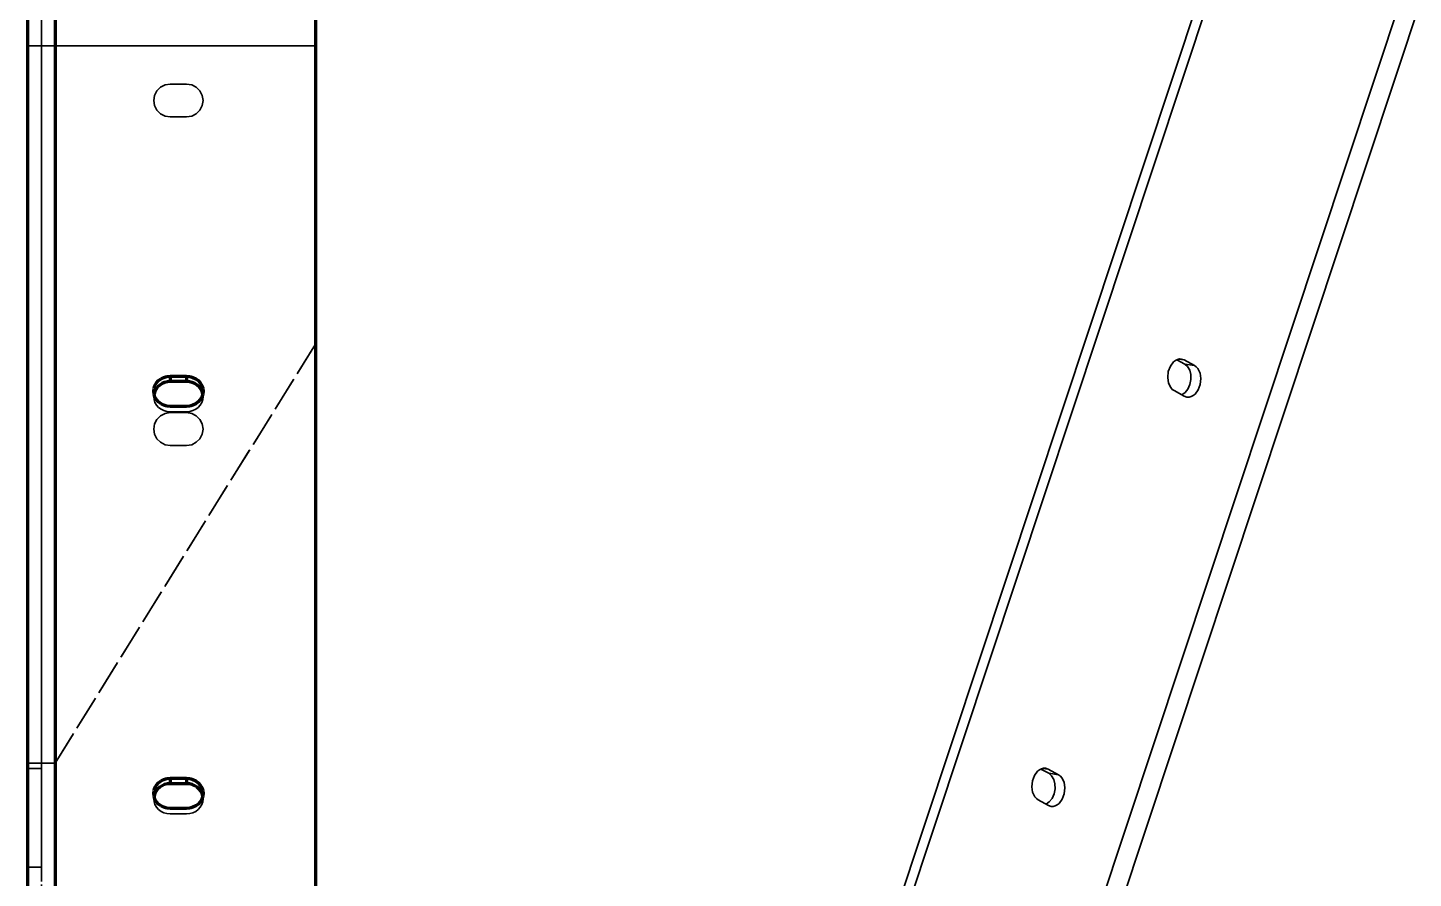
# Model space of a CAD drawing. Header units: millimetres. Extents: x 0 to 420, y 0 to 297.
# Drawn here: x 227.2 to 277.7, y 175.6 to 206.7 of the extents above; entities that cross this region are included whole.
import ezdxf

# ---------------------------------------------------------------- set-up
doc = ezdxf.new("R2010")
doc.units = ezdxf.units.MM
doc.linetypes.add('DASHED', pattern=[1.524, 1.27, -0.254])

msp = doc.modelspace()

# ---------------------------------------------------------------- linework, layer by layer
at = {"color": 1, "lineweight": 70}
for p, q in [((228.162, 256.397), (228.162, 169.397)), ((237.662, 256.644), (237.662, 168.782)), ((227.162, 169), (227.162, 256)), ((231.807, 193.59), (231.863, 193.685)), ((231.863, 193.685), (231.937, 193.769)), ((231.937, 193.769), (232.028, 193.837)), ((232.028, 193.837), (232.132, 193.888)), ((232.157, 193.699), (232.063, 193.658)), ((232.132, 193.888), (232.245, 193.919)), ((232.258, 193.723), (232.157, 193.699)), ((232.245, 193.919), (232.362, 193.93)), ((232.362, 193.731), (232.258, 193.723)), ((232.362, 193.93), (232.962, 193.93)), ((232.362, 193.93), (232.362, 193.731)), ((232.962, 193.731), (232.362, 193.731)), ((232.962, 193.93), (233.079, 193.919)), ((232.962, 193.93), (232.962, 193.731)), ((233.065, 193.723), (232.962, 193.731)), ((233.166, 193.699), (233.065, 193.723)), ((233.079, 193.919), (233.191, 193.888)), ((233.26, 193.658), (233.166, 193.699)), ((233.191, 193.888), (233.295, 193.837)), ((233.295, 193.837), (233.386, 193.769)), ((233.386, 193.769), (233.461, 193.685)), ((233.461, 193.685), (233.516, 193.59)), ((231.762, 193.379), (231.773, 193.487)), ((231.773, 193.272), (231.762, 193.379)), ((231.799, 193.372), (231.772, 193.28)), ((231.773, 193.487), (231.807, 193.59)), ((231.807, 193.169), (231.773, 193.272)), ((231.844, 193.459), (231.799, 193.372)), ((231.904, 193.537), (231.844, 193.459)), ((231.978, 193.604), (231.904, 193.537)), ((232.063, 193.658), (231.978, 193.604)), ((233.346, 193.604), (233.26, 193.658)), ((233.42, 193.537), (233.346, 193.604)), ((233.48, 193.459), (233.42, 193.537)), ((233.524, 193.372), (233.48, 193.459)), ((233.516, 193.59), (233.55, 193.487)), ((233.55, 193.272), (233.516, 193.169)), ((233.552, 193.28), (233.524, 193.372)), ((233.55, 193.487), (233.562, 193.379)), ((233.562, 193.379), (233.55, 193.272)), ((231.863, 193.073), (231.807, 193.169)), ((231.937, 192.99), (231.863, 193.073)), ((232.028, 192.921), (231.937, 192.99)), ((232.132, 192.871), (232.028, 192.921)), ((232.245, 192.839), (232.132, 192.871)), ((232.362, 192.829), (232.245, 192.839)), ((232.962, 192.829), (232.362, 192.829)), ((233.079, 192.839), (232.962, 192.829)), ((233.191, 192.871), (233.079, 192.839)), ((233.295, 192.921), (233.191, 192.871)), ((233.386, 192.99), (233.295, 192.921)), ((233.461, 193.073), (233.386, 192.99)), ((233.516, 193.169), (233.461, 193.073)), ((231.863, 179), (231.937, 179.084)), ((231.937, 179.084), (232.028, 179.152)), ((232.028, 179.152), (232.132, 179.203)), ((232.132, 179.203), (232.245, 179.235)), ((232.258, 179.038), (232.157, 179.014)), ((232.245, 179.235), (232.362, 179.245)), ((232.362, 179.047), (232.258, 179.038)), ((232.362, 179.245), (232.962, 179.245)), ((232.362, 179.245), (232.362, 179.047)), ((232.962, 179.047), (232.362, 179.047)), ((232.962, 179.245), (233.079, 179.235)), ((232.962, 179.245), (232.962, 179.047)), ((233.065, 179.038), (232.962, 179.047)), ((233.166, 179.014), (233.065, 179.038)), ((233.079, 179.235), (233.191, 179.203)), ((233.191, 179.203), (233.295, 179.152)), ((233.295, 179.152), (233.386, 179.084)), ((233.386, 179.084), (233.461, 179)), ((231.762, 178.694), (231.773, 178.802)), ((231.773, 178.587), (231.762, 178.694)), ((231.799, 178.687), (231.772, 178.595)), ((231.773, 178.802), (231.807, 178.905)), ((231.807, 178.484), (231.773, 178.587)), ((231.844, 178.774), (231.799, 178.687)), ((231.807, 178.905), (231.863, 179)), ((231.904, 178.852), (231.844, 178.774)), ((231.978, 178.919), (231.904, 178.852)), ((232.063, 178.973), (231.978, 178.919)), ((232.157, 179.014), (232.063, 178.973)), ((233.26, 178.973), (233.166, 179.014)), ((233.346, 178.919), (233.26, 178.973)), ((233.42, 178.852), (233.346, 178.919)), ((233.48, 178.774), (233.42, 178.852)), ((233.461, 179), (233.516, 178.905)), ((233.524, 178.687), (233.48, 178.774)), ((233.516, 178.905), (233.55, 178.802)), ((233.55, 178.587), (233.516, 178.484)), ((233.552, 178.595), (233.524, 178.687)), ((233.55, 178.802), (233.562, 178.694)), ((233.562, 178.694), (233.55, 178.587)), ((231.863, 178.388), (231.807, 178.484)), ((231.937, 178.305), (231.863, 178.388)), ((232.028, 178.237), (231.937, 178.305)), ((232.132, 178.186), (232.028, 178.237)), ((232.245, 178.154), (232.132, 178.186)), ((232.362, 178.144), (232.245, 178.154)), ((232.962, 178.144), (232.362, 178.144)), ((233.079, 178.154), (232.962, 178.144)), ((233.191, 178.186), (233.079, 178.154)), ((233.295, 178.237), (233.191, 178.186)), ((233.386, 178.305), (233.295, 178.237)), ((233.461, 178.388), (233.386, 178.305)), ((233.516, 178.484), (233.461, 178.388))]:
    msp.add_line(p, q, dxfattribs=at)
at = {"color": 5, "linetype": 'DASHED', "lineweight": 35}
for p, q in [((237.662, 256.445), (237.662, 168.584)), ((227.662, 256), (227.662, 169)), ((227.162, 176), (227.162, 249)), ((227.162, 249), (227.162, 176)), ((227.662, 176), (227.662, 249)), ((227.662, 249), (227.662, 176)), ((227.162, 208.6), (227.162, 206)), ((227.662, 206), (227.662, 208.6)), ((227.162, 206), (227.662, 206)), ((227.162, 206), (227.168, 206)), ((227.162, 206), (227.162, 179.8)), ((227.168, 206), (227.187, 206)), ((227.187, 206), (227.218, 206)), ((227.218, 206), (227.261, 206)), ((227.261, 206), (227.315, 206)), ((227.315, 206), (227.38, 206)), ((227.38, 206), (227.455, 206)), ((227.455, 206), (227.538, 206)), ((227.538, 206), (227.63, 206)), ((227.63, 206), (227.728, 206)), ((227.665, 206), (227.662, 206)), ((227.662, 179.8), (227.662, 206)), ((227.674, 206), (227.665, 206)), ((227.69, 206), (227.674, 206)), ((227.711, 206), (227.69, 206)), ((227.738, 206), (227.711, 206)), ((227.728, 206), (227.831, 206)), ((227.771, 206), (227.738, 206)), ((227.808, 206), (227.771, 206)), ((227.85, 206), (227.808, 206)), ((227.831, 206), (227.939, 206)), ((227.896, 206), (227.85, 206)), ((227.945, 206), (227.896, 206)), ((227.939, 206), (228.05, 206)), ((227.997, 206), (227.945, 206)), ((228.05, 206), (227.997, 206)), ((228.05, 206), (228.162, 206)), ((228.106, 206), (228.05, 206)), ((228.162, 206), (228.106, 206)), ((228.162, 206), (237.662, 206)), ((237.662, 206), (228.162, 206)), ((237.662, 195.1), (237.662, 206)), ((237.662, 195.1), (237.662, 206)), ((227.162, 205.546), (227.162, 205.55)), ((227.162, 205.55), (227.162, 205.534)), ((227.162, 205.546), (227.162, 205.55)), ((227.162, 205.55), (227.162, 205.534)), ((227.162, 205.534), (227.162, 205.546)), ((227.162, 205.534), (227.162, 205.546)), ((227.162, 205.514), (227.162, 205.534)), ((227.162, 205.534), (227.162, 205.486)), ((227.162, 205.514), (227.162, 205.534)), ((227.162, 205.534), (227.162, 205.486)), ((227.162, 205.486), (227.162, 205.514)), ((227.162, 205.486), (227.162, 205.514)), ((227.162, 205.45), (227.162, 205.486)), ((227.162, 205.486), (227.162, 205.408)), ((227.162, 205.45), (227.162, 205.486)), ((227.162, 205.486), (227.162, 205.408)), ((227.162, 205.408), (227.162, 205.45)), ((227.162, 205.408), (227.162, 205.45)), ((227.162, 205.36), (227.162, 205.408)), ((227.162, 205.408), (227.162, 205.305)), ((227.162, 205.36), (227.162, 205.408)), ((227.162, 205.408), (227.162, 205.305)), ((227.162, 205.305), (227.162, 205.36)), ((227.162, 205.305), (227.162, 205.36)), ((227.662, 205.534), (227.662, 205.55)), ((227.662, 205.55), (227.662, 205.546)), ((227.662, 205.534), (227.662, 205.55)), ((227.662, 205.55), (227.662, 205.546)), ((227.662, 205.546), (227.662, 205.534)), ((227.662, 205.546), (227.662, 205.534)), ((227.662, 205.486), (227.662, 205.534)), ((227.662, 205.534), (227.662, 205.514)), ((227.662, 205.486), (227.662, 205.534)), ((227.662, 205.534), (227.662, 205.514)), ((227.662, 205.514), (227.662, 205.486)), ((227.662, 205.514), (227.662, 205.486)), ((227.662, 205.408), (227.662, 205.486)), ((227.662, 205.486), (227.662, 205.45)), ((227.662, 205.408), (227.662, 205.486)), ((227.662, 205.486), (227.662, 205.45)), ((227.662, 205.45), (227.662, 205.408)), ((227.662, 205.45), (227.662, 205.408)), ((227.662, 205.305), (227.662, 205.408)), ((227.662, 205.408), (227.662, 205.36)), ((227.662, 205.305), (227.662, 205.408)), ((227.662, 205.408), (227.662, 205.36)), ((227.662, 205.36), (227.662, 205.305)), ((227.662, 205.36), (227.662, 205.305)), ((227.162, 205.246), (227.162, 205.305)), ((227.162, 205.305), (227.162, 205.182)), ((227.162, 205.246), (227.162, 205.305)), ((227.162, 205.305), (227.162, 205.182)), ((227.162, 205.182), (227.162, 205.246)), ((227.162, 205.182), (227.162, 205.246)), ((227.162, 205.115), (227.162, 205.182)), ((227.162, 205.182), (227.162, 205.045)), ((227.162, 205.115), (227.162, 205.182)), ((227.162, 205.182), (227.162, 205.045)), ((227.162, 205.045), (227.162, 205.115)), ((227.162, 205.045), (227.162, 205.115)), ((227.162, 204.973), (227.162, 205.045)), ((227.162, 205.045), (227.162, 204.9)), ((227.162, 204.973), (227.162, 205.045)), ((227.162, 205.045), (227.162, 204.9)), ((227.162, 204.9), (227.162, 204.973)), ((227.162, 204.9), (227.162, 204.973)), ((227.162, 204.9), (227.162, 204.755)), ((227.162, 204.827), (227.162, 204.9)), ((227.162, 204.9), (227.162, 204.755)), ((227.162, 204.827), (227.162, 204.9)), ((227.162, 204.755), (227.162, 204.827)), ((227.162, 204.755), (227.162, 204.827)), ((227.662, 205.182), (227.662, 205.305)), ((227.662, 205.305), (227.662, 205.246)), ((227.662, 205.182), (227.662, 205.305)), ((227.662, 205.305), (227.662, 205.246)), ((227.662, 205.246), (227.662, 205.182)), ((227.662, 205.246), (227.662, 205.182)), ((227.662, 205.045), (227.662, 205.182)), ((227.662, 205.182), (227.662, 205.115)), ((227.662, 205.045), (227.662, 205.182)), ((227.662, 205.182), (227.662, 205.115)), ((227.662, 205.115), (227.662, 205.045)), ((227.662, 205.115), (227.662, 205.045)), ((227.662, 204.9), (227.662, 205.045)), ((227.662, 205.045), (227.662, 204.973)), ((227.662, 204.9), (227.662, 205.045)), ((227.662, 205.045), (227.662, 204.973)), ((227.662, 204.973), (227.662, 204.9)), ((227.662, 204.973), (227.662, 204.9)), ((227.662, 204.9), (227.662, 204.827)), ((227.662, 204.755), (227.662, 204.9)), ((227.662, 204.9), (227.662, 204.827)), ((227.662, 204.755), (227.662, 204.9)), ((227.662, 204.827), (227.662, 204.755)), ((227.662, 204.827), (227.662, 204.755)), ((227.162, 204.755), (227.162, 204.618)), ((227.162, 204.685), (227.162, 204.755)), ((227.162, 204.755), (227.162, 204.618)), ((227.162, 204.685), (227.162, 204.755)), ((227.162, 204.618), (227.162, 204.685)), ((227.162, 204.618), (227.162, 204.685)), ((227.162, 204.618), (227.162, 204.495)), ((227.162, 204.554), (227.162, 204.618)), ((227.162, 204.618), (227.162, 204.495)), ((227.162, 204.554), (227.162, 204.618)), ((227.162, 204.495), (227.162, 204.554)), ((227.162, 204.495), (227.162, 204.554)), ((227.162, 204.495), (227.162, 204.392)), ((227.162, 204.44), (227.162, 204.495)), ((227.162, 204.495), (227.162, 204.392)), ((227.162, 204.44), (227.162, 204.495)), ((227.162, 204.392), (227.162, 204.44)), ((227.162, 204.392), (227.162, 204.44)), ((227.162, 204.392), (227.162, 204.314)), ((227.162, 204.35), (227.162, 204.392)), ((227.162, 204.392), (227.162, 204.314)), ((227.162, 204.35), (227.162, 204.392)), ((227.162, 204.314), (227.162, 204.35)), ((227.162, 204.314), (227.162, 204.35)), ((227.162, 204.314), (227.162, 204.266)), ((227.162, 204.286), (227.162, 204.314)), ((227.162, 204.314), (227.162, 204.266)), ((227.162, 204.286), (227.162, 204.314)), ((227.662, 204.755), (227.662, 204.685)), ((227.662, 204.618), (227.662, 204.755)), ((227.662, 204.755), (227.662, 204.685)), ((227.662, 204.618), (227.662, 204.755)), ((227.662, 204.685), (227.662, 204.618)), ((227.662, 204.685), (227.662, 204.618)), ((227.662, 204.618), (227.662, 204.554)), ((227.662, 204.495), (227.662, 204.618)), ((227.662, 204.618), (227.662, 204.554)), ((227.662, 204.495), (227.662, 204.618)), ((227.662, 204.554), (227.662, 204.495)), ((227.662, 204.554), (227.662, 204.495)), ((227.662, 204.495), (227.662, 204.44)), ((227.662, 204.392), (227.662, 204.495)), ((227.662, 204.495), (227.662, 204.44)), ((227.662, 204.392), (227.662, 204.495)), ((227.662, 204.44), (227.662, 204.392)), ((227.662, 204.44), (227.662, 204.392)), ((227.662, 204.392), (227.662, 204.35)), ((227.662, 204.314), (227.662, 204.392)), ((227.662, 204.392), (227.662, 204.35)), ((227.662, 204.314), (227.662, 204.392)), ((227.662, 204.35), (227.662, 204.314)), ((227.662, 204.35), (227.662, 204.314)), ((227.662, 204.314), (227.662, 204.286)), ((227.662, 204.266), (227.662, 204.314)), ((227.662, 204.314), (227.662, 204.286)), ((227.662, 204.266), (227.662, 204.314)), ((231.791, 204.185), (231.876, 204.353)), ((231.876, 204.353), (231.791, 204.185)), ((231.876, 204.353), (232.009, 204.485)), ((232.009, 204.485), (231.876, 204.353)), ((232.009, 204.485), (232.176, 204.571)), ((232.176, 204.571), (232.009, 204.485)), ((232.176, 204.571), (232.362, 204.6)), ((232.362, 204.6), (232.176, 204.571)), ((232.962, 204.6), (232.362, 204.6)), ((232.362, 204.6), (232.962, 204.6)), ((232.962, 204.6), (233.147, 204.571)), ((233.147, 204.571), (232.962, 204.6)), ((233.147, 204.571), (233.314, 204.485)), ((233.314, 204.485), (233.147, 204.571)), ((233.314, 204.485), (233.447, 204.353)), ((233.447, 204.353), (233.314, 204.485)), ((233.447, 204.353), (233.532, 204.185)), ((233.532, 204.185), (233.447, 204.353)), ((227.162, 204.266), (227.162, 204.286)), ((227.162, 204.266), (227.162, 204.286)), ((227.162, 204.266), (227.162, 204.25)), ((227.162, 204.254), (227.162, 204.266)), ((227.162, 204.266), (227.162, 204.25)), ((227.162, 204.254), (227.162, 204.266)), ((227.162, 204.25), (227.162, 204.254)), ((227.162, 204.25), (227.162, 204.254)), ((227.662, 204.286), (227.662, 204.266)), ((227.662, 204.286), (227.662, 204.266)), ((227.662, 204.266), (227.662, 204.254)), ((227.662, 204.25), (227.662, 204.266)), ((227.662, 204.266), (227.662, 204.254)), ((227.662, 204.25), (227.662, 204.266)), ((227.662, 204.254), (227.662, 204.25)), ((227.662, 204.254), (227.662, 204.25)), ((231.762, 204), (231.791, 204.185)), ((231.791, 204.185), (231.762, 204)), ((231.791, 203.815), (231.762, 204)), ((231.762, 204), (231.791, 203.815)), ((231.876, 203.647), (231.791, 203.815)), ((231.791, 203.815), (231.876, 203.647)), ((233.532, 203.815), (233.447, 203.647)), ((233.447, 203.647), (233.532, 203.815)), ((233.532, 204.185), (233.562, 204)), ((233.562, 204), (233.532, 204.185)), ((233.562, 204), (233.532, 203.815)), ((233.532, 203.815), (233.562, 204)), ((232.009, 203.515), (231.876, 203.647)), ((231.876, 203.647), (232.009, 203.515)), ((232.176, 203.429), (232.009, 203.515)), ((232.009, 203.515), (232.176, 203.429)), ((232.362, 203.4), (232.176, 203.429)), ((232.176, 203.429), (232.362, 203.4)), ((232.362, 203.4), (232.962, 203.4)), ((232.962, 203.4), (232.362, 203.4)), ((233.147, 203.429), (232.962, 203.4)), ((232.962, 203.4), (233.147, 203.429)), ((233.314, 203.515), (233.147, 203.429)), ((233.147, 203.429), (233.314, 203.515)), ((233.447, 203.647), (233.314, 203.515)), ((233.314, 203.515), (233.447, 203.647)), ((228.162, 179.8), (237.662, 195.1)), ((237.662, 195.1), (228.162, 179.8)), ((231.772, 193.28), (231.762, 193.181)), ((231.762, 193.181), (231.773, 193.073)), ((233.55, 193.073), (233.562, 193.181)), ((233.562, 193.181), (233.552, 193.28)), ((231.773, 193.073), (231.807, 192.97)), ((231.807, 192.97), (231.863, 192.875)), ((231.863, 192.875), (231.937, 192.791)), ((231.937, 192.791), (232.028, 192.723)), ((232.028, 192.723), (232.132, 192.672)), ((232.132, 192.672), (232.245, 192.641)), ((233.079, 192.641), (233.191, 192.672)), ((233.191, 192.672), (233.295, 192.723)), ((233.295, 192.723), (233.386, 192.791)), ((233.386, 192.791), (233.461, 192.875)), ((233.461, 192.875), (233.516, 192.97)), ((233.516, 192.97), (233.55, 193.073)), ((231.762, 192), (231.791, 192.185)), ((231.791, 192.185), (231.762, 192)), ((231.791, 192.185), (231.876, 192.353)), ((231.876, 192.353), (231.791, 192.185)), ((231.876, 192.353), (232.009, 192.485)), ((232.009, 192.485), (231.876, 192.353)), ((232.009, 192.485), (232.176, 192.571)), ((232.176, 192.571), (232.009, 192.485)), ((232.176, 192.571), (232.362, 192.6)), ((232.362, 192.6), (232.176, 192.571)), ((232.245, 192.641), (232.362, 192.63)), ((232.362, 192.63), (232.962, 192.63)), ((232.962, 192.6), (232.362, 192.6)), ((232.362, 192.6), (232.962, 192.6)), ((232.962, 192.63), (233.079, 192.641)), ((232.962, 192.6), (233.147, 192.571)), ((233.147, 192.571), (232.962, 192.6)), ((233.147, 192.571), (233.314, 192.485)), ((233.314, 192.485), (233.147, 192.571)), ((233.314, 192.485), (233.447, 192.353)), ((233.447, 192.353), (233.314, 192.485)), ((233.447, 192.353), (233.532, 192.185)), ((233.532, 192.185), (233.447, 192.353)), ((233.532, 192.185), (233.562, 192)), ((233.562, 192), (233.532, 192.185)), ((231.791, 191.815), (231.762, 192)), ((231.762, 192), (231.791, 191.815)), ((231.876, 191.647), (231.791, 191.815)), ((231.791, 191.815), (231.876, 191.647)), ((233.532, 191.815), (233.447, 191.647)), ((233.447, 191.647), (233.532, 191.815)), ((233.562, 192), (233.532, 191.815)), ((233.532, 191.815), (233.562, 192)), ((232.009, 191.515), (231.876, 191.647)), ((231.876, 191.647), (232.009, 191.515)), ((232.176, 191.429), (232.009, 191.515)), ((232.009, 191.515), (232.176, 191.429)), ((232.362, 191.4), (232.176, 191.429)), ((232.176, 191.429), (232.362, 191.4)), ((232.362, 191.4), (232.962, 191.4)), ((232.962, 191.4), (232.362, 191.4)), ((233.147, 191.429), (232.962, 191.4)), ((232.962, 191.4), (233.147, 191.429)), ((233.314, 191.515), (233.147, 191.429)), ((233.147, 191.429), (233.314, 191.515)), ((233.447, 191.647), (233.314, 191.515)), ((233.314, 191.515), (233.447, 191.647)), ((227.162, 190.346), (227.162, 190.35)), ((227.162, 190.35), (227.162, 190.334)), ((227.162, 190.346), (227.162, 190.35)), ((227.162, 190.35), (227.162, 190.334)), ((227.162, 190.334), (227.162, 190.346)), ((227.162, 190.334), (227.162, 190.346)), ((227.162, 190.314), (227.162, 190.334)), ((227.162, 190.334), (227.162, 190.286)), ((227.162, 190.314), (227.162, 190.334)), ((227.162, 190.334), (227.162, 190.286)), ((227.162, 190.286), (227.162, 190.314)), ((227.162, 190.286), (227.162, 190.314)), ((227.162, 190.25), (227.162, 190.286)), ((227.162, 190.286), (227.162, 190.208)), ((227.162, 190.25), (227.162, 190.286)), ((227.162, 190.286), (227.162, 190.208)), ((227.162, 190.208), (227.162, 190.25)), ((227.162, 190.208), (227.162, 190.25)), ((227.162, 190.16), (227.162, 190.208)), ((227.162, 190.208), (227.162, 190.105)), ((227.162, 190.16), (227.162, 190.208)), ((227.162, 190.208), (227.162, 190.105)), ((227.162, 190.105), (227.162, 190.16)), ((227.162, 190.105), (227.162, 190.16)), ((227.662, 190.334), (227.662, 190.35)), ((227.662, 190.35), (227.662, 190.346)), ((227.662, 190.334), (227.662, 190.35)), ((227.662, 190.35), (227.662, 190.346)), ((227.662, 190.346), (227.662, 190.334)), ((227.662, 190.346), (227.662, 190.334)), ((227.662, 190.286), (227.662, 190.334)), ((227.662, 190.334), (227.662, 190.314)), ((227.662, 190.286), (227.662, 190.334)), ((227.662, 190.334), (227.662, 190.314)), ((227.662, 190.314), (227.662, 190.286)), ((227.662, 190.314), (227.662, 190.286)), ((227.662, 190.208), (227.662, 190.286)), ((227.662, 190.286), (227.662, 190.25)), ((227.662, 190.208), (227.662, 190.286)), ((227.662, 190.286), (227.662, 190.25)), ((227.662, 190.25), (227.662, 190.208)), ((227.662, 190.25), (227.662, 190.208)), ((227.662, 190.105), (227.662, 190.208)), ((227.662, 190.208), (227.662, 190.16)), ((227.662, 190.105), (227.662, 190.208)), ((227.662, 190.208), (227.662, 190.16)), ((227.662, 190.16), (227.662, 190.105)), ((227.662, 190.16), (227.662, 190.105)), ((227.162, 190.046), (227.162, 190.105)), ((227.162, 190.105), (227.162, 189.982)), ((227.162, 190.046), (227.162, 190.105)), ((227.162, 190.105), (227.162, 189.982)), ((227.162, 189.982), (227.162, 190.046)), ((227.162, 189.982), (227.162, 190.046)), ((227.162, 189.915), (227.162, 189.982)), ((227.162, 189.982), (227.162, 189.845)), ((227.162, 189.915), (227.162, 189.982)), ((227.162, 189.982), (227.162, 189.845)), ((227.162, 189.845), (227.162, 189.915)), ((227.162, 189.845), (227.162, 189.915)), ((227.162, 189.773), (227.162, 189.845)), ((227.162, 189.845), (227.162, 189.7)), ((227.162, 189.773), (227.162, 189.845)), ((227.162, 189.845), (227.162, 189.7)), ((227.162, 189.7), (227.162, 189.773)), ((227.162, 189.7), (227.162, 189.773)), ((227.162, 189.7), (227.162, 189.555)), ((227.162, 189.627), (227.162, 189.7)), ((227.162, 189.7), (227.162, 189.555)), ((227.162, 189.627), (227.162, 189.7)), ((227.662, 189.982), (227.662, 190.105)), ((227.662, 190.105), (227.662, 190.046)), ((227.662, 189.982), (227.662, 190.105)), ((227.662, 190.105), (227.662, 190.046)), ((227.662, 190.046), (227.662, 189.982)), ((227.662, 190.046), (227.662, 189.982)), ((227.662, 189.845), (227.662, 189.982)), ((227.662, 189.982), (227.662, 189.915)), ((227.662, 189.845), (227.662, 189.982)), ((227.662, 189.982), (227.662, 189.915)), ((227.662, 189.915), (227.662, 189.845)), ((227.662, 189.915), (227.662, 189.845)), ((227.662, 189.7), (227.662, 189.845)), ((227.662, 189.845), (227.662, 189.773)), ((227.662, 189.7), (227.662, 189.845)), ((227.662, 189.845), (227.662, 189.773)), ((227.662, 189.773), (227.662, 189.7)), ((227.662, 189.773), (227.662, 189.7)), ((227.662, 189.7), (227.662, 189.627)), ((227.662, 189.555), (227.662, 189.7)), ((227.662, 189.7), (227.662, 189.627)), ((227.662, 189.555), (227.662, 189.7)), ((227.162, 189.555), (227.162, 189.627)), ((227.162, 189.555), (227.162, 189.627)), ((227.162, 189.555), (227.162, 189.418)), ((227.162, 189.485), (227.162, 189.555)), ((227.162, 189.555), (227.162, 189.418)), ((227.162, 189.485), (227.162, 189.555)), ((227.162, 189.418), (227.162, 189.485)), ((227.162, 189.418), (227.162, 189.485)), ((227.162, 189.418), (227.162, 189.295)), ((227.162, 189.354), (227.162, 189.418)), ((227.162, 189.418), (227.162, 189.295)), ((227.162, 189.354), (227.162, 189.418)), ((227.162, 189.295), (227.162, 189.354)), ((227.162, 189.295), (227.162, 189.354)), ((227.162, 189.295), (227.162, 189.192)), ((227.162, 189.24), (227.162, 189.295)), ((227.162, 189.295), (227.162, 189.192)), ((227.162, 189.24), (227.162, 189.295)), ((227.162, 189.192), (227.162, 189.24)), ((227.162, 189.192), (227.162, 189.24)), ((227.162, 189.192), (227.162, 189.114)), ((227.162, 189.15), (227.162, 189.192)), ((227.162, 189.192), (227.162, 189.114)), ((227.162, 189.15), (227.162, 189.192)), ((227.162, 189.114), (227.162, 189.15)), ((227.162, 189.114), (227.162, 189.15)), ((227.662, 189.627), (227.662, 189.555)), ((227.662, 189.627), (227.662, 189.555)), ((227.662, 189.555), (227.662, 189.485)), ((227.662, 189.418), (227.662, 189.555)), ((227.662, 189.555), (227.662, 189.485)), ((227.662, 189.418), (227.662, 189.555)), ((227.662, 189.485), (227.662, 189.418)), ((227.662, 189.485), (227.662, 189.418)), ((227.662, 189.418), (227.662, 189.354)), ((227.662, 189.295), (227.662, 189.418)), ((227.662, 189.418), (227.662, 189.354)), ((227.662, 189.295), (227.662, 189.418)), ((227.662, 189.354), (227.662, 189.295)), ((227.662, 189.354), (227.662, 189.295)), ((227.662, 189.295), (227.662, 189.24)), ((227.662, 189.192), (227.662, 189.295)), ((227.662, 189.295), (227.662, 189.24)), ((227.662, 189.192), (227.662, 189.295)), ((227.662, 189.24), (227.662, 189.192)), ((227.662, 189.24), (227.662, 189.192)), ((227.662, 189.192), (227.662, 189.15)), ((227.662, 189.114), (227.662, 189.192)), ((227.662, 189.192), (227.662, 189.15)), ((227.662, 189.114), (227.662, 189.192)), ((227.662, 189.15), (227.662, 189.114)), ((227.662, 189.15), (227.662, 189.114)), ((227.162, 189.114), (227.162, 189.066)), ((227.162, 189.086), (227.162, 189.114)), ((227.162, 189.114), (227.162, 189.066)), ((227.162, 189.086), (227.162, 189.114)), ((227.162, 189.066), (227.162, 189.086)), ((227.162, 189.066), (227.162, 189.086)), ((227.162, 189.066), (227.162, 189.05)), ((227.162, 189.054), (227.162, 189.066)), ((227.162, 189.066), (227.162, 189.05)), ((227.162, 189.054), (227.162, 189.066)), ((227.162, 189.05), (227.162, 189.054)), ((227.162, 189.05), (227.162, 189.054)), ((227.662, 189.114), (227.662, 189.086)), ((227.662, 189.066), (227.662, 189.114)), ((227.662, 189.114), (227.662, 189.086)), ((227.662, 189.066), (227.662, 189.114)), ((227.662, 189.086), (227.662, 189.066)), ((227.662, 189.086), (227.662, 189.066)), ((227.662, 189.066), (227.662, 189.054)), ((227.662, 189.05), (227.662, 189.066)), ((227.662, 189.066), (227.662, 189.054)), ((227.662, 189.05), (227.662, 189.066)), ((227.662, 189.054), (227.662, 189.05)), ((227.662, 189.054), (227.662, 189.05)), ((227.162, 179.8), (227.168, 179.8)), ((227.662, 179.8), (227.162, 179.8)), ((227.162, 179.8), (227.162, 179.797)), ((227.162, 179.797), (227.162, 179.79)), ((227.162, 179.79), (227.162, 179.778)), ((227.162, 179.778), (227.162, 179.762)), ((227.162, 179.762), (227.162, 179.743)), ((227.162, 179.743), (227.162, 179.722)), ((227.162, 179.722), (227.162, 179.7)), ((227.162, 179.7), (227.162, 179.678)), ((227.162, 179.678), (227.162, 179.657)), ((227.162, 179.657), (227.162, 179.638)), ((227.162, 179.638), (227.162, 179.622)), ((227.162, 179.622), (227.162, 179.61)), ((227.162, 179.61), (227.162, 179.603)), ((227.162, 179.603), (227.162, 179.6)), ((227.662, 179.6), (227.162, 179.6)), ((227.162, 179.6), (227.662, 179.6)), ((227.162, 168), (227.162, 179.6)), ((227.168, 179.8), (227.187, 179.8)), ((227.187, 179.8), (227.218, 179.8)), ((227.218, 179.8), (227.261, 179.8)), ((227.261, 179.8), (227.315, 179.8)), ((227.315, 179.8), (227.38, 179.8)), ((227.38, 179.8), (227.455, 179.8)), ((227.455, 179.8), (227.538, 179.8)), ((227.538, 179.8), (227.63, 179.8)), ((227.63, 179.8), (227.728, 179.8)), ((227.662, 179.797), (227.662, 179.8)), ((227.665, 179.8), (227.662, 179.8)), ((227.662, 179.79), (227.662, 179.797)), ((227.662, 179.778), (227.662, 179.79)), ((227.662, 179.762), (227.662, 179.778)), ((227.662, 179.743), (227.662, 179.762)), ((227.662, 179.722), (227.662, 179.743)), ((227.662, 179.7), (227.662, 179.722)), ((227.662, 179.678), (227.662, 179.7)), ((227.662, 179.657), (227.662, 179.678)), ((227.662, 179.638), (227.662, 179.657)), ((227.662, 179.622), (227.662, 179.638)), ((227.662, 179.61), (227.662, 179.622)), ((227.662, 179.603), (227.662, 179.61)), ((227.662, 179.6), (227.662, 179.603)), ((227.662, 168), (227.662, 179.6)), ((227.674, 179.8), (227.665, 179.8)), ((227.69, 179.8), (227.674, 179.8)), ((227.711, 179.8), (227.69, 179.8)), ((227.738, 179.8), (227.711, 179.8)), ((227.728, 179.8), (227.831, 179.8)), ((227.771, 179.8), (227.738, 179.8)), ((227.808, 179.8), (227.771, 179.8)), ((227.85, 179.8), (227.808, 179.8)), ((227.831, 179.8), (227.939, 179.8)), ((227.896, 179.8), (227.85, 179.8)), ((227.945, 179.8), (227.896, 179.8)), ((227.939, 179.8), (228.05, 179.8)), ((227.997, 179.8), (227.945, 179.8)), ((228.05, 179.8), (227.997, 179.8)), ((228.05, 179.8), (228.162, 179.8)), ((228.106, 179.8), (228.05, 179.8)), ((228.162, 179.8), (228.106, 179.8)), ((231.772, 178.595), (231.762, 178.496)), ((233.562, 178.496), (233.552, 178.595)), ((231.762, 178.496), (231.773, 178.388)), ((231.773, 178.388), (231.807, 178.285)), ((231.807, 178.285), (231.863, 178.19)), ((231.863, 178.19), (231.937, 178.106)), ((231.937, 178.106), (232.028, 178.038)), ((232.028, 178.038), (232.132, 177.987)), ((233.191, 177.987), (233.295, 178.038)), ((233.295, 178.038), (233.386, 178.106)), ((233.386, 178.106), (233.461, 178.19)), ((233.461, 178.19), (233.516, 178.285)), ((233.516, 178.285), (233.55, 178.388)), ((233.55, 178.388), (233.562, 178.496)), ((232.132, 177.987), (232.245, 177.956)), ((232.245, 177.956), (232.362, 177.945)), ((232.362, 177.945), (232.962, 177.945)), ((232.962, 177.945), (233.079, 177.956)), ((233.079, 177.956), (233.191, 177.987)), ((227.662, 176), (227.162, 176)), ((227.662, 176), (227.162, 176))]:
    msp.add_line(p, q, dxfattribs=at)
at = {"color": 1, "lineweight": 35}
for p, q in [((277.341, 230.116), (247.662, 140.688)), ((277.699, 230.062), (248.02, 140.635)), ((255.916, 143.312), (283.55, 226.578)), ((284.221, 226.354), (256.758, 143.606)), ((268.791, 194.098), (268.865, 194.295)), ((268.865, 194.295), (268.982, 194.449)), ((268.982, 194.449), (269.051, 194.504)), ((269.051, 194.504), (269.124, 194.541)), ((269.388, 194.374), (269.1, 194.531)), ((269.124, 194.541), (269.2, 194.559)), ((269.172, 194.554), (269.372, 194.525)), ((269.2, 194.559), (269.275, 194.557)), ((269.275, 194.557), (269.372, 194.525)), ((269.372, 194.525), (269.747, 194.32)), ((269.493, 194.285), (269.388, 194.374)), ((269.388, 194.374), (269.747, 194.32)), ((269.571, 194.152), (269.493, 194.285)), ((269.747, 194.32), (269.811, 194.274)), ((269.811, 194.274), (269.867, 194.212)), ((269.867, 194.212), (269.948, 194.045)), ((268.767, 193.883), (268.791, 194.098)), ((268.798, 193.679), (268.767, 193.883)), ((269.614, 193.986), (269.571, 194.152)), ((269.581, 193.623), (269.617, 193.804)), ((269.617, 193.804), (269.614, 193.986)), ((269.948, 194.045), (269.979, 193.841)), ((269.979, 193.841), (269.955, 193.626)), ((268.879, 193.512), (268.798, 193.679)), ((268.935, 193.449), (268.879, 193.512)), ((269, 193.404), (268.935, 193.449)), ((269.374, 193.199), (269, 193.404)), ((269.287, 193.247), (269.408, 193.33)), ((269.471, 193.167), (269.374, 193.199)), ((269.408, 193.33), (269.509, 193.46)), ((269.509, 193.46), (269.581, 193.623)), ((269.622, 193.183), (269.547, 193.165)), ((269.696, 193.22), (269.622, 193.183)), ((269.765, 193.275), (269.696, 193.22)), ((269.881, 193.429), (269.765, 193.275)), ((269.955, 193.626), (269.881, 193.429)), ((269.547, 193.165), (269.471, 193.167)), ((264.021, 179.503), (264.09, 179.557)), ((264.09, 179.557), (264.164, 179.594)), ((264.428, 179.428), (264.14, 179.584)), ((264.164, 179.594), (264.239, 179.612)), ((264.212, 179.608), (264.411, 179.578)), ((264.239, 179.612), (264.314, 179.611)), ((264.314, 179.611), (264.411, 179.578)), ((264.411, 179.578), (264.786, 179.374)), ((263.807, 178.937), (263.83, 179.151)), ((263.83, 179.151), (263.905, 179.348)), ((263.905, 179.348), (264.021, 179.503)), ((264.533, 179.339), (264.428, 179.428)), ((264.428, 179.428), (264.786, 179.374)), ((264.611, 179.205), (264.533, 179.339)), ((264.653, 179.039), (264.611, 179.205)), ((264.657, 178.857), (264.653, 179.039)), ((264.786, 179.374), (264.851, 179.328)), ((264.851, 179.328), (264.907, 179.265)), ((264.907, 179.265), (264.988, 179.098)), ((264.988, 179.098), (265.018, 178.894)), ((263.838, 178.733), (263.807, 178.937)), ((263.919, 178.566), (263.838, 178.733)), ((263.975, 178.503), (263.919, 178.566)), ((264.448, 178.384), (264.549, 178.513)), ((264.549, 178.513), (264.621, 178.676)), ((264.621, 178.676), (264.657, 178.857)), ((264.995, 178.68), (264.92, 178.482)), ((265.018, 178.894), (264.995, 178.68)), ((264.039, 178.457), (263.975, 178.503)), ((264.414, 178.253), (264.039, 178.457)), ((264.327, 178.3), (264.448, 178.384)), ((264.511, 178.22), (264.414, 178.253)), ((264.586, 178.219), (264.511, 178.22)), ((264.662, 178.237), (264.586, 178.219)), ((264.735, 178.274), (264.662, 178.237)), ((264.804, 178.328), (264.735, 178.274)), ((264.92, 178.482), (264.804, 178.328))]:
    msp.add_line(p, q, dxfattribs=at)

doc.saveas('drawing.dxf')
